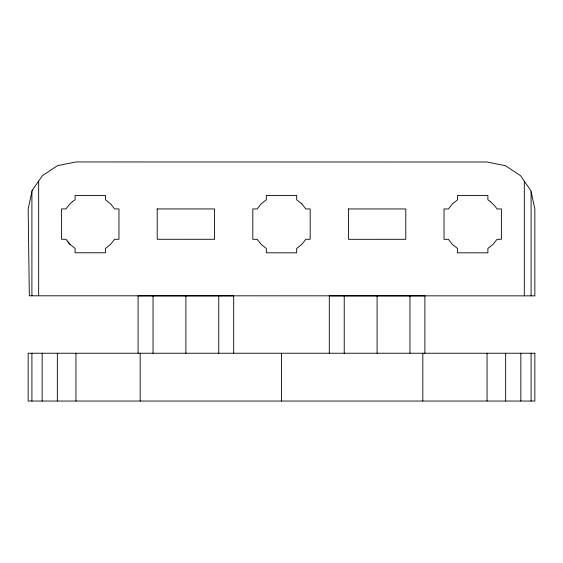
<?xml version="1.0" encoding="UTF-8"?>
<svg xmlns="http://www.w3.org/2000/svg" width="563" height="563" viewBox="0 0 563 563"><rect width="100%" height="100%" fill="white"/><g stroke="black" fill="none" stroke-linecap="round" stroke-linejoin="round"><path stroke-width="0.84" d="M32.14 190.604L28.157 208.915L29.332 295.793L534.85 295.856L534.85 208.972L530.867 190.66L520.578 175.733L505.483 165.684L487.058 162.003L75.949 161.954L57.532 165.635L42.429 175.677L32.021 190.604M72.444 201.645L70.009 203.82L65.948 208.915L61.606 208.915L61.599 239.268L65.948 239.275L70.002 244.37L75.104 248.431L75.104 252.78L105.464 252.78L105.464 248.438L110.566 244.377L114.627 239.275L118.969 239.275L118.969 208.922L114.627 208.922L110.566 203.82L105.464 199.759L105.471 195.417L75.111 195.417L75.111 199.759L72.444 201.645M490.556 201.695L487.889 199.809L487.889 195.467L457.529 195.46L457.529 199.809L452.427 203.862L448.373 208.964L444.024 208.964L444.024 239.317L448.373 239.317L452.427 244.419L457.529 248.48L457.522 252.822L487.882 252.829L487.882 248.48L492.984 244.426L497.045 239.324L501.387 239.324L501.394 208.972L497.045 208.972L495.159 206.304L490.556 201.695M301.782 203.848L296.673 199.788L296.68 195.438L266.32 195.438L266.32 199.781L261.218 203.841L257.157 208.943L252.815 208.943L252.815 239.296L257.157 239.296L261.218 244.398L266.32 248.459L266.313 252.801L296.673 252.801L296.673 248.459L301.775 244.398L305.836 239.303L310.178 239.303L310.185 208.95L305.836 208.943L301.775 203.848M67.834 241.942L70.009 244.37M531.092 191.701L531.092 295.856M531.092 353.233L531.092 401.046M524.301 181.138L524.301 295.856M520.845 353.233L520.845 401.046M505.651 353.233L505.651 401.046M487.051 353.233L487.051 401.046M424.896 353.233L424.896 295.856L329.292 295.856L329.292 353.233M422.813 353.233L422.813 401.046M409.963 295.856L409.963 353.233M377.097 295.856L377.097 353.233M344.232 295.856L344.232 353.233M281.5 353.233L281.5 401.046M233.687 353.233L233.687 295.856L138.09 295.856L138.09 353.233M218.754 295.856L218.754 353.233M185.889 295.856L185.889 353.233M153.023 295.856L153.023 353.233M140.187 353.233L140.187 401.046M75.949 353.233L75.949 401.046M57.349 353.233L57.349 401.046M42.155 353.233L42.155 401.046M38.657 181.145L38.657 295.793M31.908 191.673L31.908 295.793M31.908 353.233L31.908 401.046M157.211 208.929L157.204 239.282L214.573 239.289L214.573 208.936L157.211 208.929M348.427 208.95L348.42 239.303L405.782 239.31L405.789 208.957L348.42 208.95M534.85 353.233L28.15 353.233L28.15 401.046L534.85 401.046L534.85 353.233"/></g></svg>
